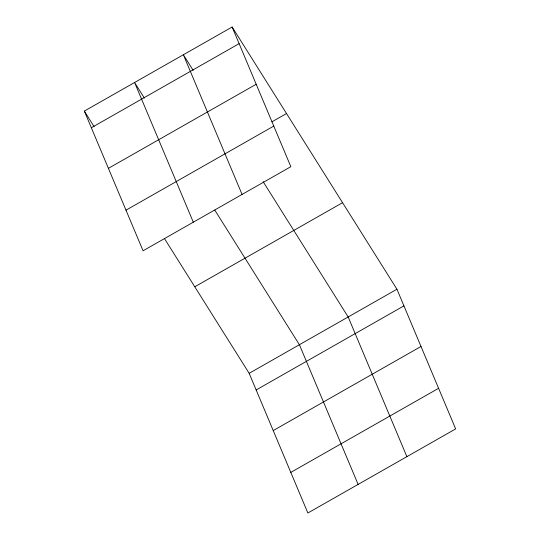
<?xml version="1.0" encoding="UTF-8"?>
<svg xmlns="http://www.w3.org/2000/svg" width="540" height="540" viewBox="0 0 540 540"><rect width="100%" height="100%" fill="white"/><g stroke="black" fill="none" stroke-linecap="round" stroke-linejoin="round"><path stroke-width="0.81" d="M232.132 27L290.844 166.685L143.06 250.776L84.341 111.092L232.132 27L396.94 289.224L455.659 428.909L307.868 513L249.156 373.315L164.525 238.667M91.341 127.737L239.126 43.645M108.405 168.338L256.196 84.247M271.957 121.817L286.517 113.535M125.989 210.175L273.78 126.077M194.765 286.787L342.556 202.689M249.156 373.315L396.94 289.224M256.149 389.968L403.94 305.87M273.22 430.569L421.004 346.471M290.804 472.399L438.595 388.307M193.165 70.355L183.357 54.749L242.075 194.434M263.095 181.616L348.172 316.973L406.89 456.658M144.396 98.105L134.588 82.505L193.306 222.183M214.772 210.074L299.403 344.729L358.121 484.407M84.341 111.092L94.149 126.698"/></g></svg>
